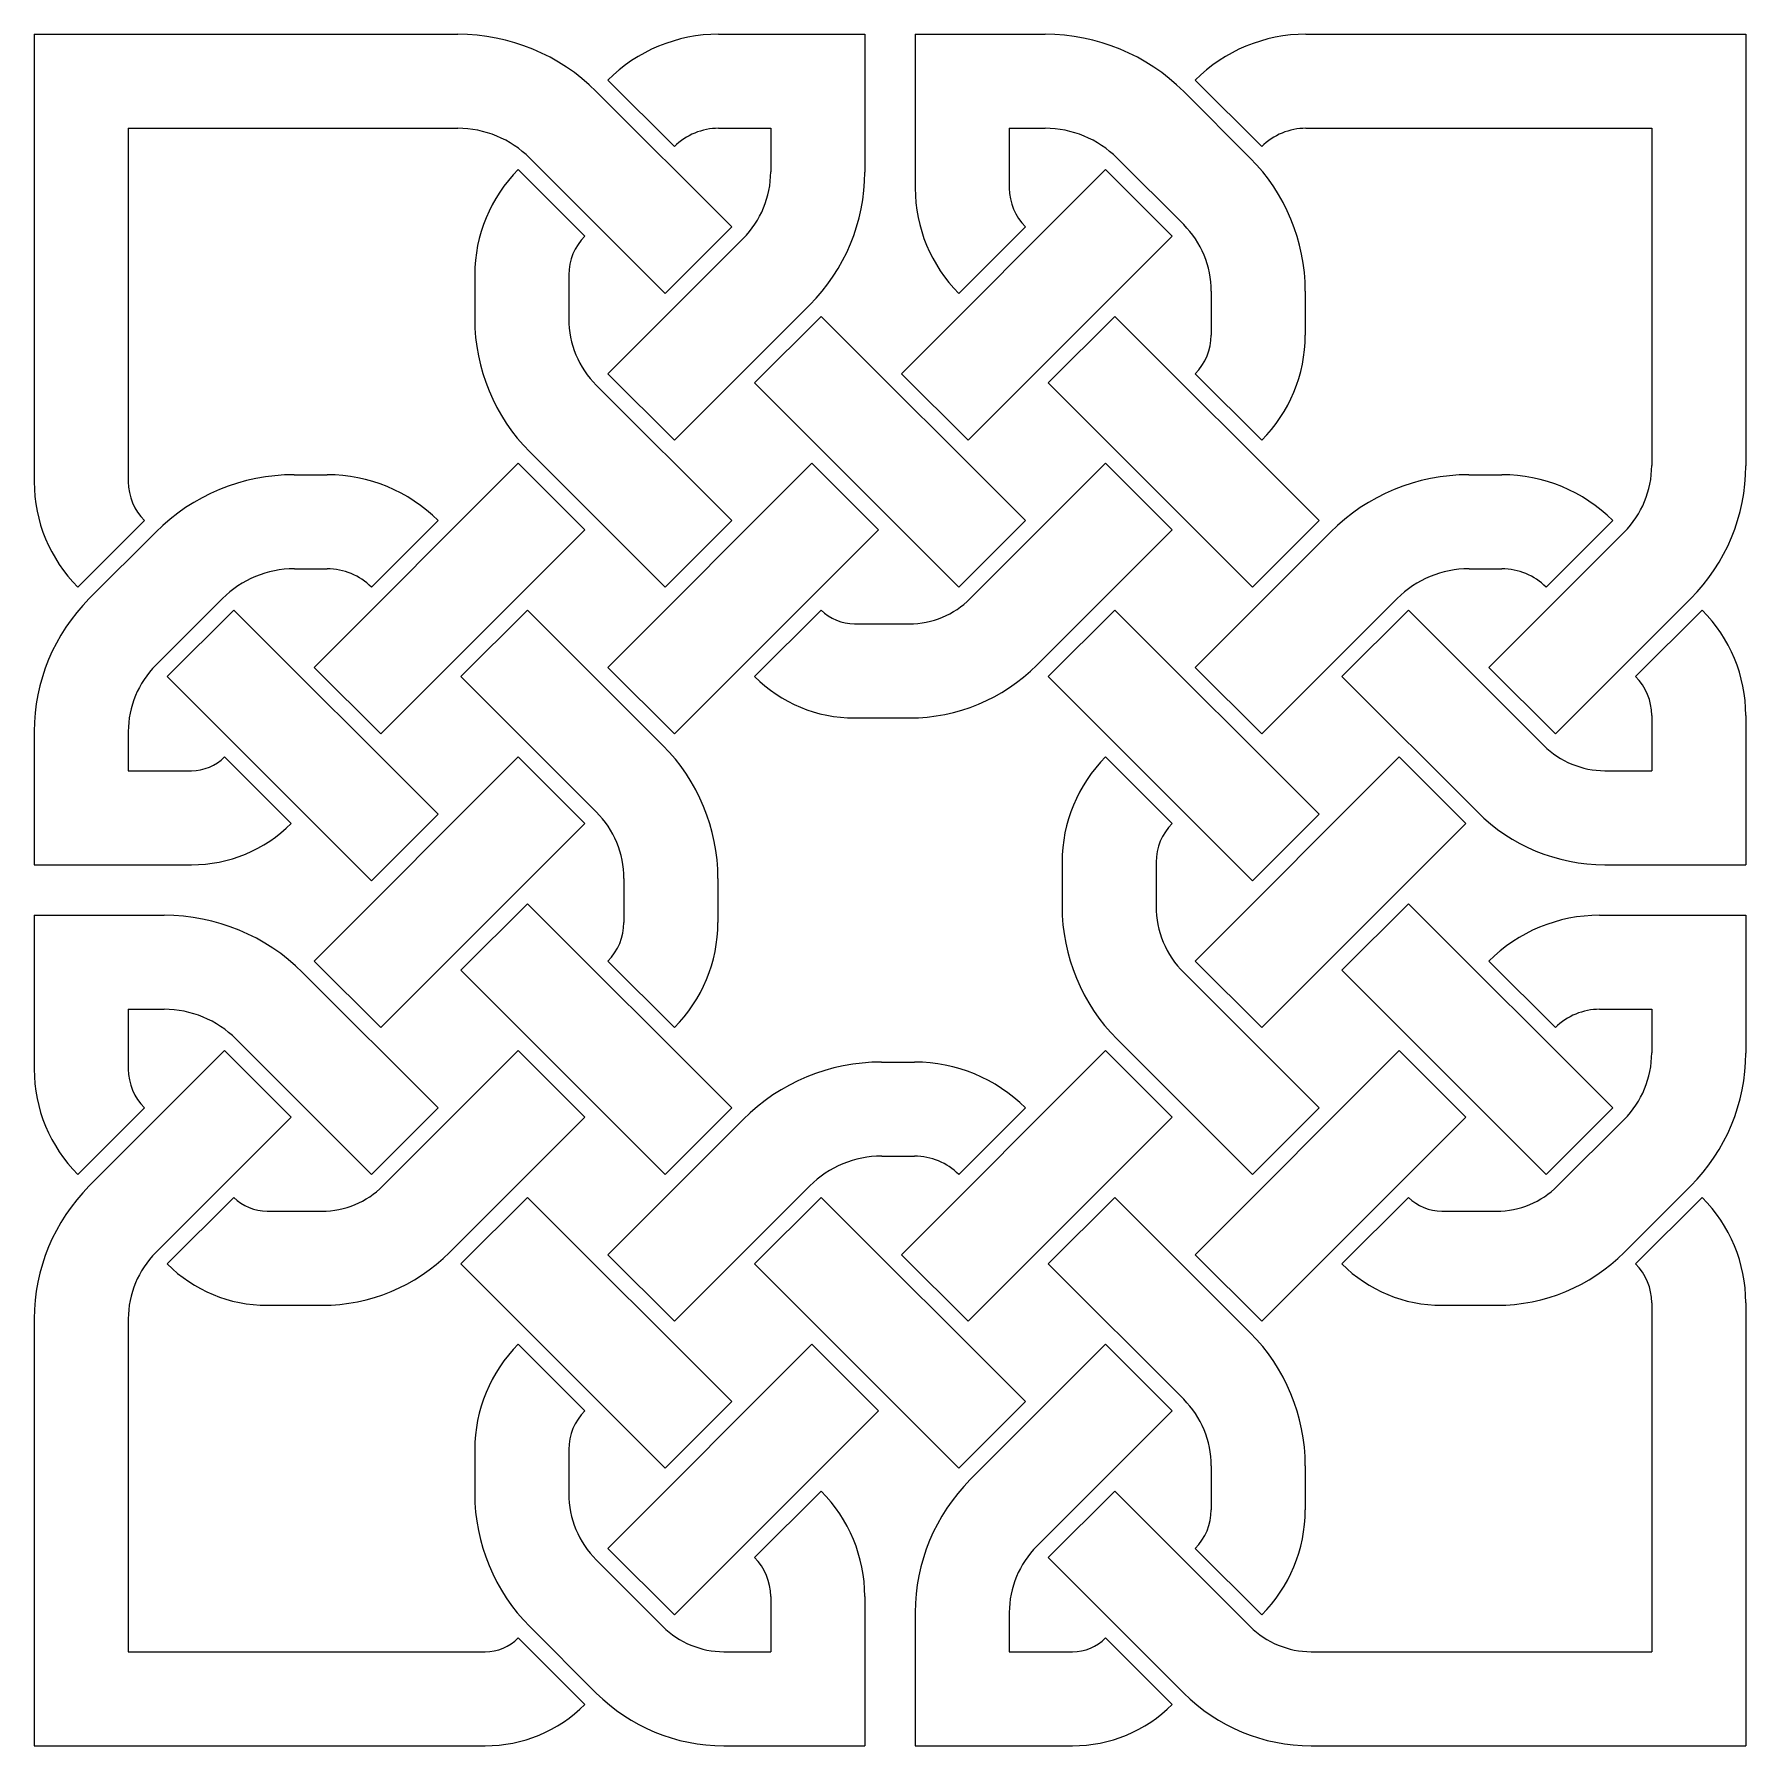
# Model space of a CAD drawing. Header units: inches. Extents: x 2.32 to 8.36, y 1.4 to 7.44.
import ezdxf

# ---------------------------------------------------------------- set-up
doc = ezdxf.new("R2010")
doc.units = ezdxf.units.IN
doc.header["$MEASUREMENT"] = 0
doc.linetypes.add('CONTINUOUS2', pattern=[0])
doc.layers.get('0').update_dxf_attribs({"color": 1})

msp = doc.modelspace()

# ---------------------------------------------------------------- linework, layer by layer
at = {"color": 9, "linetype": 'CONTINUOUS2'}
for p, q in [((2.317329, 7.440006), (2.317329, 5.859453)), ((2.317329, 7.440006), (3.812951, 7.440006)), ((4.733432, 7.440006), (5.249529, 7.440006)), ((5.249529, 7.440006), (5.249529, 6.953529)), ((5.427729, 7.440006), (5.427729, 6.896253)), ((5.427729, 7.440006), (5.886551, 7.440006)), ((6.807032, 7.440006), (8.359929, 7.440006)), ((8.359929, 7.440006), (8.359929, 5.916729)), ((4.342329, 7.278006), (4.577229, 7.043106)), ((6.415929, 7.278006), (6.650829, 7.043106)), ((4.301829, 7.237506), (4.779729, 6.759606)), ((6.375429, 7.237506), (6.610329, 7.002606)), ((2.649429, 7.107906), (2.649429, 5.859691)), ((2.649429, 7.107906), (3.812713, 7.107906)), ((4.73367, 7.107906), (4.917429, 7.107906)), ((4.917429, 7.107906), (4.917429, 6.953767)), ((5.759829, 7.107906), (5.759829, 6.896491)), ((5.759829, 7.107906), (5.886313, 7.107906)), ((6.80727, 7.107906), (8.027829, 7.107906)), ((8.027829, 7.107906), (8.027829, 5.916967)), ((4.026429, 6.962106), (4.261329, 6.727206)), ((4.066929, 7.002606), (4.544829, 6.524706)), ((5.379129, 6.241206), (6.100029, 6.962106)), ((6.100029, 6.962106), (6.334929, 6.727206)), ((6.140529, 7.002606), (6.375429, 6.767706)), ((4.820229, 6.719106), (4.342329, 6.241206)), ((4.779729, 6.759606), (4.544829, 6.524706)), ((5.816529, 6.759606), (5.581629, 6.524706)), ((5.614029, 6.006306), (6.334929, 6.727206)), ((3.872529, 6.590558), (3.872529, 6.435129)), ((4.204629, 6.59032), (4.204629, 6.435367)), ((6.472629, 6.533044), (6.472629, 6.378091)), ((6.804729, 6.533282), (6.804729, 6.377853)), ((5.055129, 6.484206), (4.577229, 6.006306)), ((5.095629, 6.443706), (4.860729, 6.208806)), ((5.095629, 6.443706), (5.816529, 5.722806)), ((6.132429, 6.443706), (5.897529, 6.208806)), ((6.132429, 6.443706), (6.853329, 5.722806)), ((4.577229, 6.006306), (4.342329, 6.241206)), ((5.379129, 6.241206), (5.614029, 6.006306)), ((6.415929, 6.241206), (6.650829, 6.006306)), ((4.301829, 6.200706), (4.779729, 5.722806)), ((4.860729, 6.208806), (5.581629, 5.487906)), ((5.897529, 6.208806), (6.618429, 5.487906)), ((3.305529, 5.204406), (4.026429, 5.925306)), ((4.026429, 5.925306), (4.261329, 5.690406)), ((4.066929, 5.965806), (4.544829, 5.487906)), ((4.342329, 5.204406), (5.063229, 5.925306)), ((5.063229, 5.925306), (5.298129, 5.690406)), ((6.100029, 5.925306), (5.622129, 5.447406)), ((6.334929, 5.690406), (6.100029, 5.925306)), ((3.235508, 5.884806), (3.351827, 5.884806)), ((7.382708, 5.884806), (7.499027, 5.884806)), ((2.706129, 5.722806), (2.471229, 5.487906)), ((2.511729, 5.447406), (2.746629, 5.682306)), ((3.742929, 5.722806), (3.508029, 5.487906)), ((3.540429, 4.969506), (4.261329, 5.690406)), ((4.544829, 5.487906), (4.779729, 5.722806)), ((4.577229, 4.969506), (5.298129, 5.690406)), ((5.816529, 5.722806), (5.581629, 5.487906)), ((6.334929, 5.690406), (5.857029, 5.212506)), ((6.415929, 5.204406), (6.893829, 5.682306)), ((6.853329, 5.722806), (6.618429, 5.487906)), ((7.930629, 5.682306), (7.452729, 5.204406)), ((7.890129, 5.722806), (7.655229, 5.487906)), ((3.235746, 5.552706), (3.351588, 5.552706)), ((7.382946, 5.552706), (7.498788, 5.552706)), ((2.746629, 5.212506), (2.981529, 5.447406)), ((6.650829, 4.969506), (7.128729, 5.447406)), ((8.165529, 5.447406), (7.687629, 4.969506)), ((3.022029, 5.406906), (2.787129, 5.172006)), ((3.022029, 5.406906), (3.742929, 4.686006)), ((3.823929, 5.172006), (4.058829, 5.406906)), ((4.058829, 5.406906), (4.536729, 4.929006)), ((4.860729, 5.172006), (5.095629, 5.406906)), ((6.132429, 5.406906), (5.897529, 5.172006)), ((6.132429, 5.406906), (6.853329, 4.686006)), ((6.934329, 5.172006), (7.169229, 5.406906)), ((7.169229, 5.406906), (7.647129, 4.929006)), ((7.971129, 5.172006), (8.206029, 5.406906)), ((5.21296, 5.358306), (5.407023, 5.358306)), ((3.305529, 5.204406), (3.540429, 4.969506)), ((4.342329, 5.204406), (4.577229, 4.969506)), ((6.415929, 5.204406), (6.650829, 4.969506)), ((7.687629, 4.969506), (7.452729, 5.204406)), ((2.787129, 5.172006), (3.508029, 4.451106)), ((3.823929, 5.172006), (4.301829, 4.694106)), ((5.897529, 5.172006), (6.618429, 4.451106)), ((6.934329, 5.172006), (7.412229, 4.694106)), ((5.212722, 5.026206), (5.407261, 5.026206)), ((8.027829, 5.03512), (8.027829, 4.839906)), ((8.359929, 5.035358), (8.359929, 4.507806)), ((2.317329, 4.978082), (2.317329, 4.507806)), ((2.649429, 4.977844), (2.649429, 4.839906)), ((2.649429, 4.839906), (2.872299, 4.839906)), ((2.989629, 4.888506), (3.224529, 4.653606)), ((3.305529, 4.167606), (4.026429, 4.888506)), ((4.026429, 4.888506), (4.261329, 4.653606)), ((6.100029, 4.888506), (6.334929, 4.653606)), ((6.415929, 4.167606), (7.136829, 4.888506)), ((7.136829, 4.888506), (7.371729, 4.653606)), ((7.862236, 4.839906), (8.027829, 4.839906)), ((3.742929, 4.686006), (3.508029, 4.451106)), ((3.540429, 3.932706), (4.261329, 4.653606)), ((6.853329, 4.686006), (6.618429, 4.451106)), ((6.650829, 3.932706), (7.371729, 4.653606)), ((2.317329, 4.507806), (2.872537, 4.507806)), ((5.946129, 4.516958), (5.946129, 4.361529)), ((6.278229, 4.51672), (6.278229, 4.361767)), ((7.861997, 4.507806), (8.359929, 4.507806)), ((4.399029, 4.459444), (4.399029, 4.304491)), ((4.731129, 4.459682), (4.731129, 4.304253)), ((3.823929, 4.135206), (4.058829, 4.370106)), ((4.058829, 4.370106), (4.779729, 3.649206)), ((7.169229, 4.370106), (6.934329, 4.135206)), ((7.169229, 4.370106), (7.890129, 3.649206)), ((2.317329, 4.329606), (2.317329, 3.785853)), ((2.317329, 4.329606), (2.776151, 4.329606)), ((7.843832, 4.329606), (8.359929, 4.329606)), ((8.359929, 4.329606), (8.359929, 3.843129)), ((3.265029, 4.127106), (3.742929, 3.649206)), ((3.305529, 4.167606), (3.540429, 3.932706)), ((3.823929, 4.135206), (4.544829, 3.414306)), ((4.342329, 4.167606), (4.577229, 3.932706)), ((6.375429, 4.127106), (6.853329, 3.649206)), ((6.415929, 4.167606), (6.650829, 3.932706)), ((6.934329, 4.135206), (7.655229, 3.414306)), ((7.452729, 4.167606), (7.687629, 3.932706)), ((2.649429, 3.997506), (2.649429, 3.786091)), ((2.649429, 3.997506), (2.775913, 3.997506)), ((7.84407, 3.997506), (8.027829, 3.997506)), ((8.027829, 3.997506), (8.027829, 3.843367)), ((3.030129, 3.892206), (3.508029, 3.414306)), ((6.140529, 3.892206), (6.618429, 3.414306)), ((2.511729, 3.373806), (2.989629, 3.851706)), ((2.989629, 3.851706), (3.224529, 3.616806)), ((4.026429, 3.851706), (3.548529, 3.373806)), ((4.026429, 3.851706), (4.261329, 3.616806)), ((5.309108, 3.811206), (5.425427, 3.811206)), ((5.379129, 3.130806), (6.100029, 3.851706)), ((6.100029, 3.851706), (6.334929, 3.616806)), ((6.415929, 3.130806), (7.136829, 3.851706)), ((7.136829, 3.851706), (7.371729, 3.616806)), ((2.706129, 3.649206), (2.471229, 3.414306)), ((3.742929, 3.649206), (3.508029, 3.414306)), ((4.544829, 3.414306), (4.779729, 3.649206)), ((5.816529, 3.649206), (5.581629, 3.414306)), ((6.618429, 3.414306), (6.853329, 3.649206)), ((7.890129, 3.649206), (7.655229, 3.414306)), ((2.746629, 3.138906), (3.224529, 3.616806)), ((4.261329, 3.616806), (3.783429, 3.138906)), ((4.820229, 3.608706), (4.342329, 3.130806)), ((5.614029, 2.895906), (6.334929, 3.616806)), ((6.650829, 2.895906), (7.371729, 3.616806)), ((7.930629, 3.608706), (7.695729, 3.373806)), ((5.309346, 3.479106), (5.425188, 3.479106)), ((2.787129, 3.098406), (3.022029, 3.333306)), ((4.058829, 3.333306), (3.823929, 3.098406)), ((4.058829, 3.333306), (4.779729, 2.612406)), ((5.055129, 3.373806), (4.577229, 2.895906)), ((4.860729, 3.098406), (5.095629, 3.333306)), ((5.095629, 3.333306), (5.816529, 2.612406)), ((6.132429, 3.333306), (5.897529, 3.098406)), ((6.132429, 3.333306), (6.610329, 2.855406)), ((7.169229, 3.333306), (6.934329, 3.098406)), ((8.165529, 3.373806), (7.930629, 3.138906)), ((8.206029, 3.333306), (7.971129, 3.098406)), ((3.13936, 3.284706), (3.333423, 3.284706)), ((7.28656, 3.284706), (7.480623, 3.284706)), ((3.823929, 3.098406), (4.544829, 2.377506)), ((4.577229, 2.895906), (4.342329, 3.130806)), ((4.860729, 3.098406), (5.581629, 2.377506)), ((5.379129, 3.130806), (5.614029, 2.895906)), ((5.897529, 3.098406), (6.375429, 2.620506)), ((6.415929, 3.130806), (6.650829, 2.895906)), ((8.027829, 2.96152), (8.027829, 1.729506)), ((8.359929, 2.961758), (8.359929, 1.397406)), ((2.317329, 2.904482), (2.317329, 1.397406)), ((2.649429, 2.904244), (2.649429, 1.729506)), ((3.139122, 2.952606), (3.333661, 2.952606)), ((7.286322, 2.952606), (7.480861, 2.952606)), ((4.026429, 2.814906), (4.261329, 2.580006)), ((4.342329, 2.094006), (5.063229, 2.814906)), ((5.063229, 2.814906), (5.298129, 2.580006)), ((5.622129, 2.337006), (6.100029, 2.814906)), ((6.100029, 2.814906), (6.334929, 2.580006)), ((4.779729, 2.612406), (4.544829, 2.377506)), ((5.581629, 2.377506), (5.816529, 2.612406)), ((4.577229, 1.859106), (5.298129, 2.580006)), ((5.857029, 2.102106), (6.334929, 2.580006)), ((3.872529, 2.443358), (3.872529, 2.287929)), ((4.204629, 2.44312), (4.204629, 2.288167)), ((6.472629, 2.385844), (6.472629, 2.230891)), ((6.804729, 2.386082), (6.804729, 2.230653)), ((4.860729, 2.061606), (5.095629, 2.296506)), ((5.897529, 2.061606), (6.132429, 2.296506)), ((6.132429, 2.296506), (6.610329, 1.818606)), ((4.342329, 2.094006), (4.577229, 1.859106)), ((5.897529, 2.061606), (6.375429, 1.583706)), ((6.415929, 2.094006), (6.650829, 1.859106)), ((4.301829, 2.053506), (4.536729, 1.818606)), ((4.917429, 1.92472), (4.917429, 1.729506)), ((5.249529, 1.924958), (5.249529, 1.397406)), ((4.066929, 1.818606), (4.301829, 1.583706)), ((5.427729, 1.867682), (5.427729, 1.397406)), ((5.759829, 1.867444), (5.759829, 1.729506)), ((4.026429, 1.778106), (4.261329, 1.543206)), ((6.100029, 1.778106), (6.334929, 1.543206)), ((2.649429, 1.729506), (3.909099, 1.729506)), ((4.751836, 1.729506), (4.917429, 1.729506)), ((5.759829, 1.729506), (5.982699, 1.729506)), ((6.825436, 1.729506), (8.027829, 1.729506)), ((2.317329, 1.397406), (3.909337, 1.397406)), ((4.751597, 1.397406), (5.249529, 1.397406)), ((5.427729, 1.397406), (5.982937, 1.397406)), ((6.825197, 1.397406), (8.359929, 1.397406))]:
    msp.add_line(p, q, dxfattribs=at)
for centre, radius, start, end in [((3.812951, 6.748627), 0.691378, 45, 90), ((4.733432, 6.886903), 0.553103, 90, 135), ((5.886551, 6.748627), 0.691378, 45, 90), ((6.807032, 6.886903), 0.553103, 90, 135), ((3.812713, 6.748389), 0.359517, 45, 90), ((4.73367, 6.886665), 0.221241, 90, 135), ((5.886313, 6.748389), 0.359517, 45, 90), ((6.80727, 6.886665), 0.221241, 90, 135), ((4.397977, 6.590558), 0.525447, 135, 180), ((4.585568, 6.953767), 0.331862, 315, 360), ((4.585806, 6.953529), 0.663723, 315, 360), ((6.141006, 6.533282), 0.663723, 0, 45), ((5.953177, 6.896253), 0.525447, 180, 225), ((5.953415, 6.896491), 0.193586, 180, 225), ((4.398215, 6.59032), 0.193586, 135, 180), ((6.140768, 6.533044), 0.331862, 0, 45), ((4.536253, 6.435129), 0.663723, 180, 225), ((4.536491, 6.435367), 0.331862, 180, 225), ((6.279044, 6.378091), 0.193586, 315, 360), ((6.279282, 6.377853), 0.525447, 315, 360), ((3.235508, 5.193427), 0.691378, 90, 135), ((3.351827, 5.331703), 0.553103, 45, 90), ((7.382708, 5.193427), 0.691378, 90, 135), ((7.499027, 5.331703), 0.553103, 45, 90), ((7.695968, 5.916967), 0.331862, 315, 360), ((7.696206, 5.916729), 0.663723, 315, 360), ((2.842777, 5.859453), 0.525447, 180, 225), ((2.843015, 5.859691), 0.193586, 180, 225), ((3.235746, 5.193189), 0.359517, 90, 135), ((3.351588, 5.331465), 0.221241, 45, 90), ((7.382946, 5.193189), 0.359517, 90, 135), ((7.498788, 5.331465), 0.221241, 45, 90), ((2.981053, 4.978082), 0.663723, 135, 180), ((5.407023, 5.662512), 0.304206, 270, 315), ((5.21296, 5.524236), 0.165931, 225, 270), ((7.834482, 5.035358), 0.525447, 0, 45), ((2.981291, 4.977844), 0.331862, 135, 180), ((5.407261, 5.662274), 0.636068, 270, 315), ((5.212722, 5.523998), 0.497792, 225, 270), ((7.834244, 5.03512), 0.193586, 0, 45), ((4.067406, 4.459682), 0.663723, 0, 45), ((7.862236, 5.144112), 0.304206, 225, 270), ((2.872299, 5.005836), 0.165931, 270, 315), ((6.471577, 4.516958), 0.525447, 135, 180), ((2.872537, 5.005598), 0.497792, 270, 315), ((4.067168, 4.459444), 0.331862, 0, 45), ((6.471815, 4.51672), 0.193586, 135, 180), ((7.861997, 5.143874), 0.636068, 225, 270), ((6.609853, 4.361529), 0.663723, 180, 225), ((6.610091, 4.361767), 0.331862, 180, 225), ((2.776151, 3.638227), 0.691378, 45, 90), ((4.205444, 4.304491), 0.193586, 315, 360), ((4.205682, 4.304253), 0.525447, 315, 360), ((7.843832, 3.776503), 0.553103, 90, 135), ((2.775913, 3.637989), 0.359517, 45, 90), ((7.84407, 3.776265), 0.221241, 90, 135), ((5.309108, 3.119827), 0.691378, 90, 135), ((5.425427, 3.258103), 0.553103, 45, 90), ((7.695968, 3.843367), 0.331862, 315, 360), ((7.696206, 3.843129), 0.663723, 315, 360), ((2.842777, 3.785853), 0.525447, 180, 225), ((2.843015, 3.786091), 0.193586, 180, 225), ((5.309346, 3.119589), 0.359517, 90, 135), ((5.425188, 3.257865), 0.221241, 45, 90), ((2.981053, 2.904482), 0.663723, 135, 180), ((3.13936, 3.450636), 0.165931, 225, 270), ((3.333423, 3.588912), 0.304206, 270, 315), ((7.28656, 3.450636), 0.165931, 225, 270), ((7.480623, 3.588912), 0.304206, 270, 315), ((7.834482, 2.961758), 0.525447, 0, 45), ((2.981291, 2.904244), 0.331862, 135, 180), ((3.139122, 3.450398), 0.497792, 225, 270), ((3.333661, 3.588674), 0.636068, 270, 315), ((7.286322, 3.450398), 0.497792, 225, 270), ((7.480861, 3.588674), 0.636068, 270, 315), ((7.834244, 2.96152), 0.193586, 0, 45), ((6.141006, 2.386082), 0.663723, 0, 45), ((4.397977, 2.443358), 0.525447, 135, 180), ((6.140768, 2.385844), 0.331862, 0, 45), ((4.398215, 2.44312), 0.193586, 135, 180), ((4.724082, 1.924958), 0.525447, 0, 45), ((6.091453, 1.867682), 0.663723, 135, 180), ((4.536253, 2.287929), 0.663723, 180, 225), ((4.536491, 2.288167), 0.331862, 180, 225), ((6.279044, 2.230891), 0.193586, 315, 360), ((6.279282, 2.230653), 0.525447, 315, 360), ((4.723844, 1.92472), 0.193586, 0, 45), ((6.091691, 1.867444), 0.331862, 135, 180), ((4.751836, 2.033712), 0.304206, 225, 270), ((6.825436, 2.033712), 0.304206, 225, 270), ((3.909099, 1.895436), 0.165931, 270, 315), ((5.982699, 1.895436), 0.165931, 270, 315), ((4.751597, 2.033474), 0.636068, 225, 270), ((6.825197, 2.033474), 0.636068, 225, 270), ((3.909337, 1.895198), 0.497792, 270, 315), ((5.982937, 1.895198), 0.497792, 270, 315)]:
    msp.add_arc(centre, radius, start, end, dxfattribs=at)

doc.saveas('drawing.dxf')
